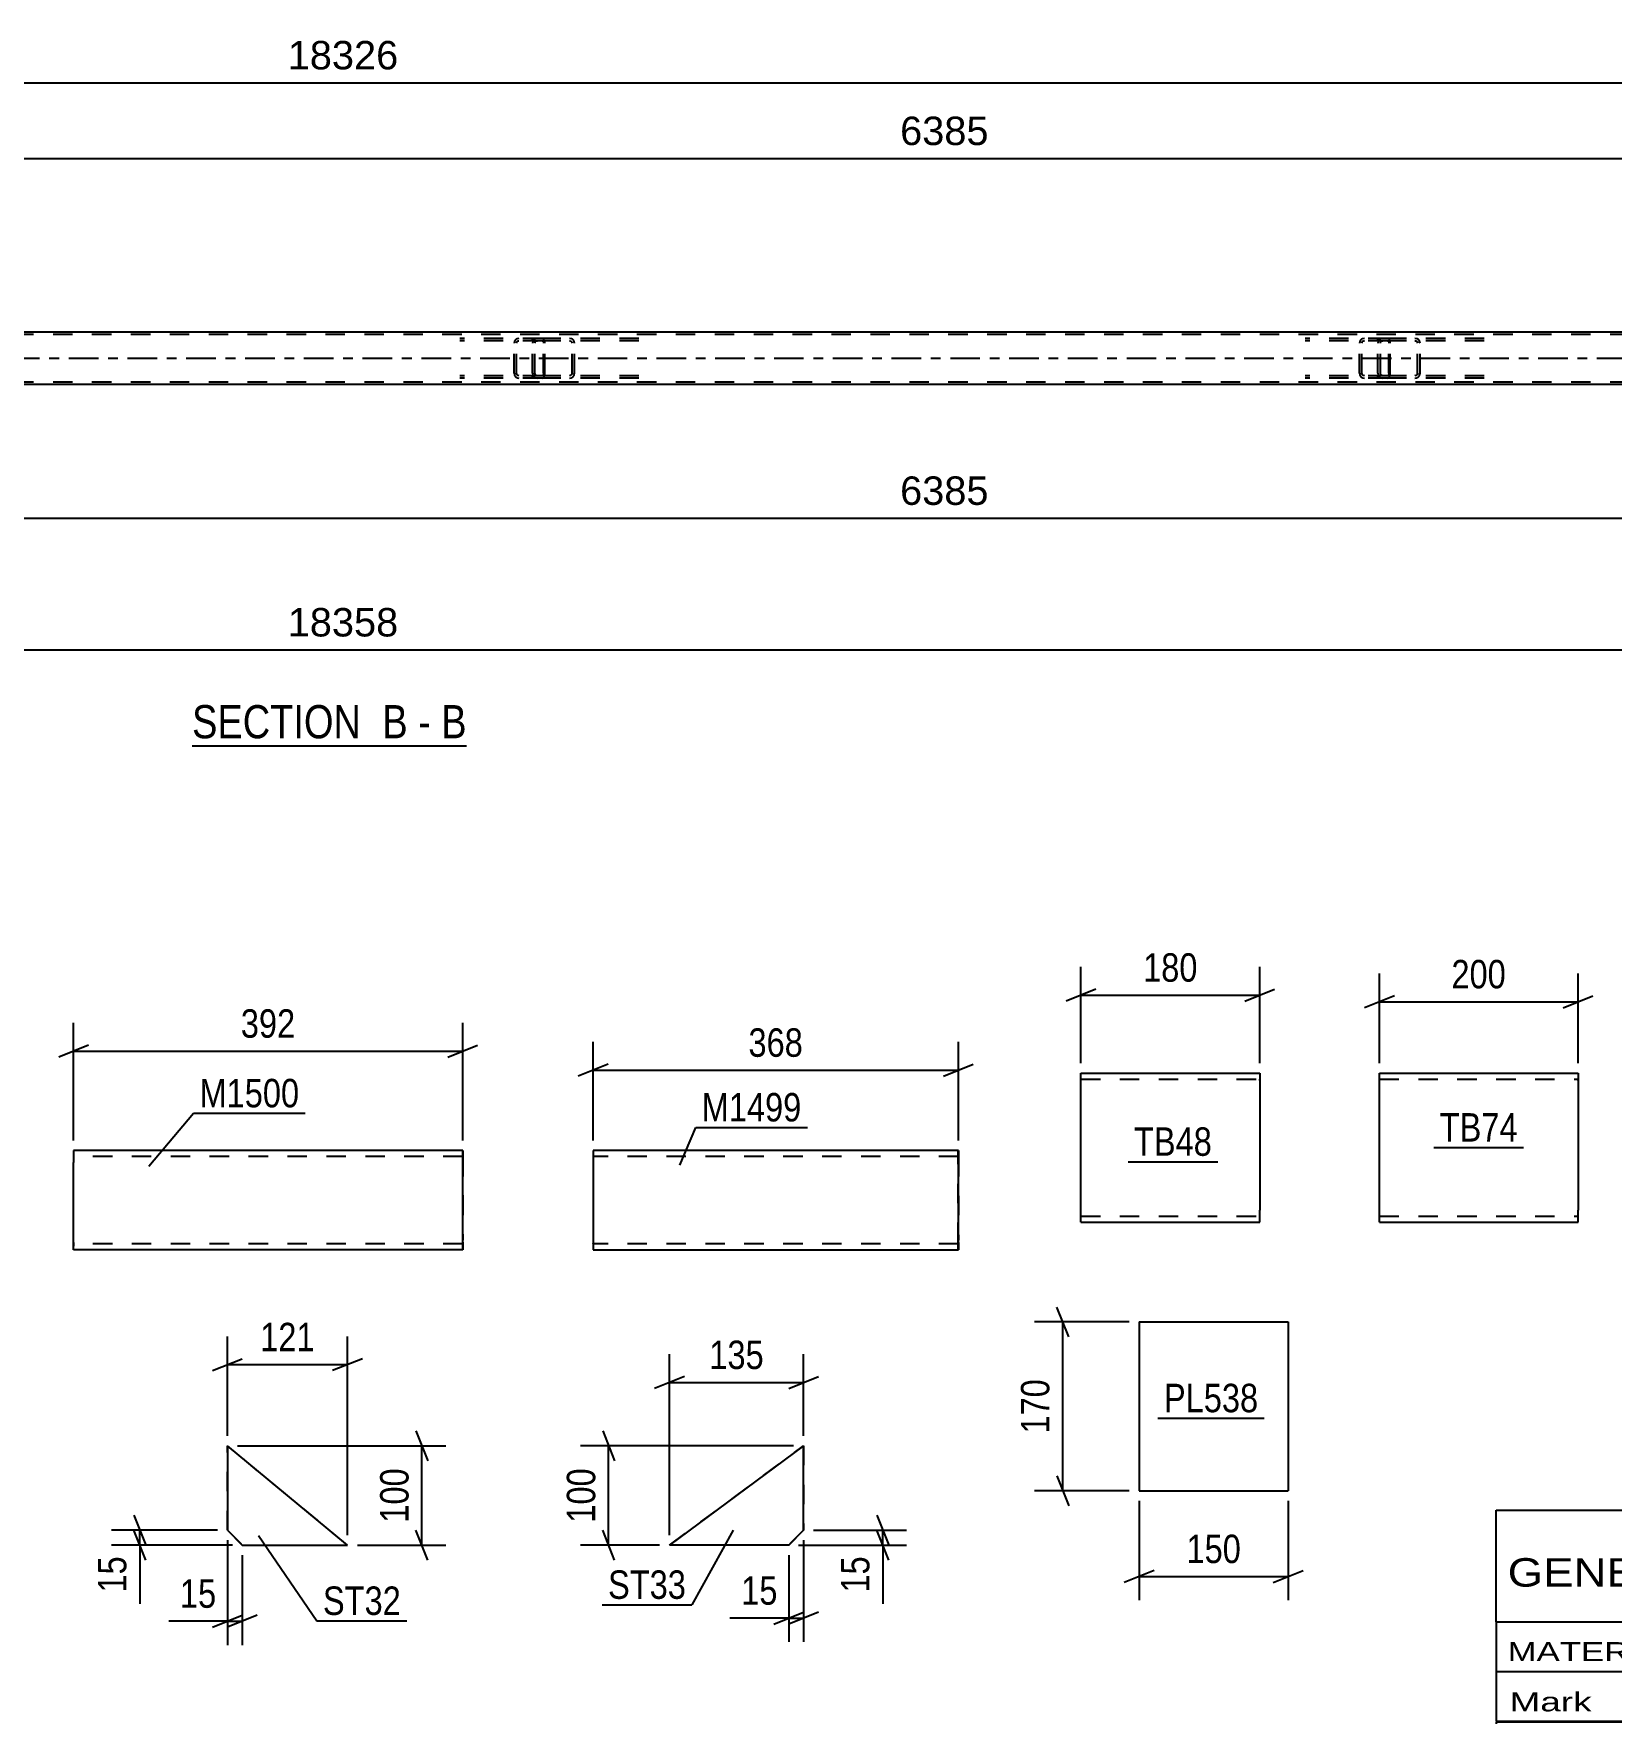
# Model space of a CAD drawing. Header units: millimetres. Extents: x 0 to 841, y 0 to 594.
# Drawn here: x 368.7 to 527.7, y 109.7 to 278.9 of the extents above; entities that cross this region are included whole.
import ezdxf

# ---------------------------------------------------------------- set-up
doc = ezdxf.new("R2010")
doc.units = ezdxf.units.MM
doc.linetypes.add('DXK_LINE_DOT2', pattern=[3.9198, 1.9599, -1.9599])
doc.linetypes.add('DXK_LINE_DOT3', pattern=[5.9187, 2.979, -0.9799, 0.9799, -0.9799])
doc.styles.add('Arial', font='ARIAL.TTF', dxfattribs={"height": 0.2})
doc.styles.add('Arial Narrow', font='ARIALN.TTF', dxfattribs={"height": 0.2})

# ---------------------------------------------------------------- blocks, each defined once
blk = doc.blocks.new('Unknown-318464264-17 - 4418')
at = {"color": 6, "linetype": 'Continuous'}
blk.add_line((384.67, 207.23), (412.32, 207.23), dxfattribs=at)
at = {"color": 0, "linetype": 'Continuous'}
for points in [[(402.78, 207.98), (402.78, 211.48), (384.67, 211.48), (384.67, 207.98)], [(406.39, 207.98), (406.39, 211.48), (403.83, 211.48), (403.83, 207.98)], [(408.71, 207.98), (408.71, 211.48), (407.44, 211.48), (407.44, 207.98)], [(412.32, 207.98), (412.32, 211.48), (409.76, 211.48), (409.76, 207.98)]]:
    blk.add_wipeout(points, dxfattribs=at)
at = {"color": 7, "linetype": 'Continuous', "style": 'Arial Narrow'}
for s, p in [('SECTION ', (384.67, 207.98)), ('B', (403.83, 207.98)), ('B', (409.76, 207.98)), ('-', (407.44, 207.98))]:
    blk.add_text(s, height=3.34, dxfattribs=at).set_placement(p)
blk = doc.blocks.new('Part-318464264-4550 - 4418')
at = {"color": 2, "linetype": 'Continuous'}
for p, q in [((70.4, 248.89), (729.33, 248.89)), ((587.32, 243.61), (337.92, 243.61))]:
    blk.add_line(p, q, dxfattribs=at)
at = {"color": 7, "linetype": 'DXK_LINE_DOT2'}
for p, q in [((729.33, 248.65), (70.4, 248.65)), ((729.33, 243.85), (70.4, 243.85))]:
    blk.add_line(p, q, dxfattribs=at)
at = {"color": 7, "linetype": 'DXK_LINE_DOT3'}
blk.add_line((70.4, 246.25), (729.33, 246.25), dxfattribs=at)
blk = doc.blocks.new('Part-318464264-4451 - 4418')
at = {"color": 7, "linetype": 'DXK_LINE_DOT2'}
for p, q in [((419.93, 248.25), (411.62, 248.25)), ((419.93, 248.01), (411.62, 248.01)), ((417.13, 247.95), (417.09, 247.77)), ((417.09, 244.73), (417.09, 247.77)), ((417.34, 247.77), (417.36, 247.86)), ((417.34, 244.73), (417.34, 247.77)), ((417.36, 247.86), (417.42, 247.94)), ((417.59, 248.25), (417.4, 248.21)), ((417.42, 247.94), (417.5, 247.99)), ((417.5, 247.99), (417.59, 248.01)), ((418.94, 248.01), (418.94, 248.25)), ((420.03, 248.21), (419.93, 248.25)), ((419.93, 248.01), (419.98, 247.99)), ((419.98, 247.99), (420.02, 247.94)), ((420.02, 247.94), (420.05, 247.86)), ((420.12, 248.11), (420.03, 248.21)), ((420.05, 247.86), (420.06, 247.77)), ((420.06, 244.73), (420.06, 247.77)), ((420.18, 247.95), (420.12, 248.11)), ((420.2, 247.77), (420.18, 247.95)), ((420.2, 244.73), (420.2, 247.77)), ((419.93, 244.49), (411.62, 244.49)), ((419.93, 244.25), (411.62, 244.25)), ((417.09, 244.73), (417.13, 244.54)), ((417.36, 244.64), (417.34, 244.73)), ((417.42, 244.56), (417.36, 244.64)), ((417.4, 244.28), (417.59, 244.25)), ((417.5, 244.51), (417.42, 244.56)), ((417.59, 244.49), (417.5, 244.51)), ((418.94, 244.25), (418.94, 244.49)), ((419.98, 244.51), (419.93, 244.49)), ((419.93, 244.25), (420.03, 244.28)), ((420.02, 244.56), (419.98, 244.51)), ((420.05, 244.64), (420.02, 244.56)), ((420.03, 244.28), (420.12, 244.39)), ((420.06, 244.73), (420.05, 244.64)), ((420.12, 244.39), (420.18, 244.54)), ((420.18, 244.54), (420.2, 244.73))]:
    blk.add_line(p, q, dxfattribs=at)
for centre, start, end in [((417.58, 247.75), 111.1941, 156.1506), ((417.58, 244.74), 203.8494, 248.8059)]:
    blk.add_arc(centre, 0.492, start, end, dxfattribs=at)
blk = doc.blocks.new('Part-318464264-4453 - 4418')
at = {"color": 7, "linetype": 'DXK_LINE_DOT2'}
for p, q in [((505.06, 248.25), (496.75, 248.25)), ((505.06, 248.01), (496.75, 248.01)), ((502.26, 247.95), (502.23, 247.77)), ((502.23, 244.73), (502.23, 247.77)), ((502.48, 247.77), (502.5, 247.86)), ((502.48, 244.73), (502.48, 247.77)), ((502.5, 247.86), (502.55, 247.94)), ((502.73, 248.25), (502.54, 248.21)), ((502.55, 247.94), (502.63, 247.99)), ((502.63, 247.99), (502.73, 248.01)), ((504.07, 248.01), (504.07, 248.25)), ((505.17, 248.21), (505.06, 248.25)), ((505.06, 248.01), (505.11, 247.99)), ((505.11, 247.99), (505.16, 247.94)), ((505.16, 247.94), (505.19, 247.86)), ((505.25, 248.11), (505.17, 248.21)), ((505.19, 247.86), (505.2, 247.77)), ((505.2, 244.73), (505.2, 247.77)), ((505.31, 247.95), (505.25, 248.11)), ((505.33, 247.77), (505.31, 247.95)), ((505.33, 244.73), (505.33, 247.77)), ((505.06, 244.49), (496.75, 244.49)), ((505.06, 244.25), (496.75, 244.25)), ((502.23, 244.73), (502.26, 244.54)), ((502.5, 244.64), (502.48, 244.73)), ((502.55, 244.56), (502.5, 244.64)), ((502.54, 244.28), (502.73, 244.25)), ((502.63, 244.51), (502.55, 244.56)), ((502.73, 244.49), (502.63, 244.51)), ((504.07, 244.25), (504.07, 244.49)), ((505.11, 244.51), (505.06, 244.49)), ((505.06, 244.25), (505.17, 244.28)), ((505.16, 244.56), (505.11, 244.51)), ((505.19, 244.64), (505.16, 244.56)), ((505.17, 244.28), (505.25, 244.39)), ((505.2, 244.73), (505.19, 244.64)), ((505.25, 244.39), (505.31, 244.54)), ((505.31, 244.54), (505.33, 244.73))]:
    blk.add_line(p, q, dxfattribs=at)
for centre, start, end in [((502.71, 247.75), 111.1941, 156.1506), ((502.71, 244.74), 203.8494, 248.8059)]:
    blk.add_arc(centre, 0.492, start, end, dxfattribs=at)
blk = doc.blocks.new('Part-318464264-4709 - 4418')
at = {"color": 7, "linetype": 'DXK_LINE_DOT2'}
for p, q in [((418.97, 247.95), (418.94, 247.77)), ((418.94, 244.73), (418.94, 247.77)), ((419.19, 247.77), (419.21, 247.86)), ((419.19, 244.73), (419.19, 247.77)), ((419.21, 247.86), (419.27, 247.94)), ((419.45, 248.25), (419.25, 248.21)), ((419.27, 247.94), (419.35, 247.99)), ((419.35, 247.99), (419.45, 248.01)), ((429.66, 248.25), (419.45, 248.25)), ((429.66, 248.01), (419.45, 248.01)), ((422.88, 248.21), (422.68, 248.25)), ((422.68, 248.01), (422.78, 247.99)), ((422.78, 247.99), (422.86, 247.94)), ((422.86, 247.94), (422.92, 247.86)), ((422.92, 247.86), (422.94, 247.77)), ((422.94, 244.73), (422.94, 247.77)), ((423.19, 247.77), (423.15, 247.95)), ((423.19, 244.73), (423.19, 247.77)), ((418.94, 244.73), (418.97, 244.54)), ((419.21, 244.64), (419.19, 244.73)), ((419.27, 244.56), (419.21, 244.64)), ((419.25, 244.28), (419.45, 244.25)), ((419.35, 244.51), (419.27, 244.56)), ((419.45, 244.49), (419.35, 244.51)), ((429.66, 244.49), (419.45, 244.49)), ((429.66, 244.25), (419.45, 244.25)), ((422.78, 244.51), (422.68, 244.49)), ((422.68, 244.25), (422.88, 244.28)), ((422.86, 244.56), (422.78, 244.51)), ((422.92, 244.64), (422.86, 244.56)), ((422.94, 244.73), (422.92, 244.64)), ((423.15, 244.54), (423.19, 244.73))]:
    blk.add_line(p, q, dxfattribs=at)
for centre, start, end in [((419.43, 247.75), 110.7583, 155.6801), ((422.7, 247.75), 24.3199, 69.2417), ((419.43, 244.75), 204.3199, 249.2417), ((422.7, 244.75), 290.7583, 335.6801)]:
    blk.add_arc(centre, 0.496, start, end, dxfattribs=at)
blk = doc.blocks.new('Part-318464264-4710 - 4418')
at = {"color": 7, "linetype": 'DXK_LINE_DOT2'}
for p, q in [((504.11, 247.95), (504.07, 247.77)), ((504.07, 244.73), (504.07, 247.77)), ((504.33, 247.77), (504.35, 247.86)), ((504.33, 244.73), (504.33, 247.77)), ((504.35, 247.86), (504.4, 247.94)), ((504.58, 248.25), (504.39, 248.21)), ((504.4, 247.94), (504.48, 247.99)), ((504.48, 247.99), (504.58, 248.01)), ((514.8, 248.25), (504.58, 248.25)), ((514.8, 248.01), (504.58, 248.01)), ((508.01, 248.21), (507.82, 248.25)), ((507.82, 248.01), (507.91, 247.99)), ((507.91, 247.99), (508, 247.94)), ((508, 247.94), (508.05, 247.86)), ((508.05, 247.86), (508.07, 247.77)), ((508.07, 244.73), (508.07, 247.77)), ((508.33, 247.77), (508.29, 247.95)), ((508.33, 244.73), (508.33, 247.77)), ((504.07, 244.73), (504.11, 244.54)), ((504.35, 244.64), (504.33, 244.73)), ((504.4, 244.56), (504.35, 244.64)), ((504.39, 244.28), (504.58, 244.25)), ((504.48, 244.51), (504.4, 244.56)), ((504.58, 244.49), (504.48, 244.51)), ((514.8, 244.49), (504.58, 244.49)), ((514.8, 244.25), (504.58, 244.25)), ((507.91, 244.51), (507.82, 244.49)), ((507.82, 244.25), (508.01, 244.28)), ((508, 244.56), (507.91, 244.51)), ((508.05, 244.64), (508, 244.56)), ((508.07, 244.73), (508.05, 244.64)), ((508.29, 244.54), (508.33, 244.73))]:
    blk.add_line(p, q, dxfattribs=at)
for centre, start, end in [((504.56, 247.75), 110.7583, 155.6801), ((507.84, 247.75), 24.3199, 69.2417), ((504.56, 244.75), 204.3199, 249.2417), ((507.84, 244.75), 290.7583, 335.6801)]:
    blk.add_arc(centre, 0.496, start, end, dxfattribs=at)
blk = doc.blocks.new('Part-318464264-6269 - 6265')
at = {"color": 2, "linetype": 'Continuous'}
for p, q in [((480.05, 149.21), (480.05, 132.21)), ((480.05, 149.21), (495.05, 149.21)), ((495.05, 149.21), (495.05, 132.21)), ((480.05, 132.21), (495.05, 132.21))]:
    blk.add_line(p, q, dxfattribs=at)
blk = doc.blocks.new('Part-318464264-6300 - 6296')
at = {"color": 2, "linetype": 'Continuous'}
for p, q in [((474.18, 174.27), (474.18, 174.27)), ((474.18, 174.27), (492.18, 174.27)), ((474.18, 159.36), (474.18, 174.27)), ((492.18, 174.27), (492.18, 174.27)), ((492.18, 174.27), (492.18, 160.47)), ((474.18, 159.27), (474.18, 159.36)), ((474.18, 159.27), (474.18, 159.27)), ((474.18, 159.27), (492.18, 159.27)), ((492.18, 159.27), (492.18, 160.47)), ((492.18, 159.27), (492.18, 159.27))]:
    blk.add_line(p, q, dxfattribs=at)
at = {"color": 7, "linetype": 'DXK_LINE_DOT2'}
for p, q in [((474.18, 174.27), (492.18, 174.27)), ((474.18, 174.27), (474.18, 174.27)), ((474.18, 173.67), (474.18, 173.67)), ((474.18, 173.67), (492.18, 173.67)), ((474.18, 173.67), (492.18, 173.67)), ((474.18, 173.07), (474.18, 173.07)), ((474.18, 173.07), (474.18, 173.07)), ((474.18, 173.07), (474.18, 173.07)), ((492.18, 174.27), (492.18, 174.27)), ((492.18, 174.18), (492.18, 174.18)), ((492.18, 173.92), (492.18, 173.92)), ((492.18, 173.67), (492.18, 173.67)), ((492.18, 173.62), (492.18, 173.67)), ((492.18, 173.62), (492.18, 173.67)), ((492.18, 173.53), (492.18, 173.62)), ((492.18, 173.53), (492.18, 173.62)), ((492.18, 173.53), (492.18, 173.53)), ((492.18, 173.07), (492.18, 173.07)), ((492.18, 173.07), (492.18, 173.07)), ((492.18, 173.07), (492.18, 173.07)), ((474.18, 159.87), (474.18, 159.92)), ((474.18, 159.87), (474.18, 159.87)), ((474.18, 159.87), (492.18, 159.87)), ((474.18, 159.87), (492.18, 159.87)), ((474.18, 159.27), (492.18, 159.27)), ((492.18, 159.92), (492.18, 160.24)), ((492.18, 159.87), (492.18, 159.92)), ((492.18, 159.87), (492.18, 159.87))]:
    blk.add_line(p, q, dxfattribs=at)
blk = doc.blocks.new('Part-318464264-6323 - 6317')
at = {"color": 2, "linetype": 'Continuous'}
for p, q in [((388.23, 136.74), (388.23, 128.24)), ((400.32, 126.74), (388.23, 136.74)), ((388.23, 136.74), (388.23, 136.74)), ((388.23, 128.24), (389.73, 126.74)), ((388.23, 128.24), (388.23, 128.24)), ((389.73, 126.74), (400.32, 126.74))]:
    blk.add_line(p, q, dxfattribs=at)
at = {"color": 7, "linetype": 'DXK_LINE_DOT2'}
for p, q in [((388.23, 128.24), (388.23, 136.74)), ((400.32, 126.74), (388.23, 136.74)), ((388.23, 128.24), (389.73, 126.74))]:
    blk.add_line(p, q, dxfattribs=at)
blk = doc.blocks.new('Part-318464264-6378 - 6372')
at = {"color": 2, "linetype": 'Continuous'}
for p, q in [((446.25, 136.74), (432.75, 126.74)), ((446.25, 128.24), (446.25, 136.74)), ((446.25, 136.74), (446.25, 136.74)), ((444.75, 126.74), (446.25, 128.24)), ((446.25, 128.24), (446.25, 128.24)), ((444.75, 126.74), (432.75, 126.74))]:
    blk.add_line(p, q, dxfattribs=at)
at = {"color": 7, "linetype": 'DXK_LINE_DOT2'}
for p, q in [((432.75, 126.74), (446.25, 136.74)), ((446.25, 136.74), (446.25, 128.24)), ((446.25, 128.24), (444.75, 126.74))]:
    blk.add_line(p, q, dxfattribs=at)
blk = doc.blocks.new('Part-318464264-6436 - 6432')
at = {"color": 2, "linetype": 'Continuous'}
for p, q in [((504.24, 174.27), (504.24, 174.27)), ((504.24, 174.27), (524.24, 174.27)), ((504.24, 159.36), (504.24, 174.27)), ((524.24, 174.27), (524.24, 174.27)), ((524.24, 174.27), (524.24, 160.47)), ((504.24, 159.27), (504.24, 159.36)), ((504.24, 159.27), (504.24, 159.27)), ((504.24, 159.27), (524.24, 159.27)), ((524.24, 159.27), (524.24, 160.47)), ((524.24, 159.27), (524.24, 159.27))]:
    blk.add_line(p, q, dxfattribs=at)
at = {"color": 7, "linetype": 'DXK_LINE_DOT2'}
for p, q in [((504.24, 174.27), (524.24, 174.27)), ((504.24, 174.27), (504.24, 174.27)), ((504.24, 173.67), (504.24, 173.67)), ((504.24, 173.67), (524.24, 173.67)), ((504.24, 173.67), (524.24, 173.67)), ((504.24, 173.07), (504.24, 173.07)), ((504.24, 173.07), (504.24, 173.07)), ((504.24, 173.07), (504.24, 173.07)), ((524.24, 174.27), (524.24, 174.27)), ((524.24, 174.18), (524.24, 174.18)), ((524.24, 173.92), (524.24, 173.92)), ((524.24, 173.67), (524.24, 173.67)), ((524.24, 173.62), (524.24, 173.67)), ((524.24, 173.67), (524.24, 173.62)), ((524.24, 173.53), (524.24, 173.62)), ((524.24, 173.62), (524.24, 173.53)), ((524.24, 173.53), (524.24, 173.53)), ((524.24, 173.07), (524.24, 173.07)), ((524.24, 173.07), (524.24, 173.07)), ((524.24, 173.07), (524.24, 173.07)), ((504.24, 159.87), (504.24, 159.92)), ((504.24, 159.87), (504.24, 159.87)), ((504.24, 159.87), (524.24, 159.87)), ((504.24, 159.87), (524.24, 159.87)), ((504.24, 159.27), (524.24, 159.27)), ((524.24, 159.92), (524.24, 160.24)), ((524.24, 159.87), (524.24, 159.92)), ((524.24, 159.87), (524.24, 159.87))]:
    blk.add_line(p, q, dxfattribs=at)
blk = doc.blocks.new('Part-318464264-6599 - 6593')
at = {"color": 2, "linetype": 'Continuous'}
for p, q in [((372.74, 166.48), (372.74, 165.28)), ((411.92, 166.48), (372.74, 166.48)), ((411.92, 166.48), (411.92, 166.39)), ((411.92, 166.39), (411.92, 166.13)), ((411.92, 166.13), (411.92, 165.74)), ((372.74, 157.22), (372.74, 165.28)), ((411.92, 157.22), (411.92, 165.74)), ((372.74, 156.57), (372.74, 157.22)), ((372.74, 156.48), (372.74, 156.57)), ((411.92, 156.48), (372.74, 156.48)), ((411.92, 157.22), (411.92, 156.83)), ((411.92, 156.83), (411.92, 156.57)), ((411.92, 156.57), (411.92, 156.48))]:
    blk.add_line(p, q, dxfattribs=at)
at = {"color": 7, "linetype": 'DXK_LINE_DOT2'}
for p, q in [((411.92, 165.88), (372.74, 165.88)), ((411.92, 166.39), (411.92, 166.48)), ((411.92, 166.13), (411.92, 166.39)), ((411.92, 165.88), (411.92, 166.13)), ((411.92, 165.88), (411.92, 157.45)), ((411.92, 165.83), (411.92, 165.88)), ((411.92, 165.83), (411.92, 165.88)), ((411.92, 165.83), (411.92, 157.45)), ((411.92, 165.74), (411.92, 165.83)), ((411.92, 165.7), (411.92, 165.74)), ((411.92, 165.51), (411.92, 165.7)), ((411.92, 157.25), (411.92, 165.51)), ((411.92, 157.25), (411.92, 157.45)), ((411.92, 156.83), (411.92, 157.45)), ((372.74, 157.22), (372.74, 156.83)), ((372.74, 157.08), (372.74, 157.12)), ((411.92, 157.08), (372.74, 157.08)), ((372.74, 156.48), (372.74, 156.48)), ((411.92, 157.12), (411.92, 157.25)), ((411.92, 157.25), (411.92, 157.12)), ((411.92, 157.08), (411.92, 157.12)), ((411.92, 157.12), (411.92, 157.08)), ((411.92, 156.57), (411.92, 156.83)), ((411.92, 156.48), (411.92, 156.57))]:
    blk.add_line(p, q, dxfattribs=at)
blk = doc.blocks.new('Part-318464264-6621 - 6615')
at = {"color": 2, "linetype": 'Continuous'}
for p, q in [((461.84, 166.48), (425.06, 166.48)), ((425.06, 166.48), (425.06, 156.57)), ((461.84, 166.48), (461.84, 166.39)), ((461.84, 166.39), (461.84, 166.13)), ((461.84, 166.13), (461.84, 165.74)), ((461.84, 157.22), (461.84, 165.74)), ((425.06, 156.57), (425.06, 156.48)), ((425.06, 156.48), (461.84, 156.48)), ((461.84, 157.22), (461.84, 156.83)), ((461.84, 156.83), (461.84, 156.57)), ((461.84, 156.57), (461.84, 156.48))]:
    blk.add_line(p, q, dxfattribs=at)
at = {"color": 7, "linetype": 'DXK_LINE_DOT2'}
for p, q in [((461.84, 165.88), (425.06, 165.88)), ((461.83, 166.39), (461.83, 166.48)), ((461.83, 166.13), (461.83, 166.39)), ((461.83, 165.88), (461.83, 166.13)), ((461.83, 165.88), (461.83, 157.68)), ((461.83, 165.83), (461.83, 165.88)), ((461.84, 165.83), (461.84, 165.88)), ((461.83, 165.74), (461.83, 165.83)), ((461.83, 165.7), (461.83, 165.74)), ((461.83, 165.51), (461.83, 165.7)), ((461.83, 157.25), (461.83, 165.51)), ((461.84, 165.83), (461.84, 157.45)), ((461.83, 156.83), (461.83, 157.68)), ((461.84, 157.25), (461.84, 157.45)), ((425.06, 157.08), (425.06, 157.12)), ((461.84, 157.08), (425.06, 157.08)), ((461.83, 157.25), (461.83, 157.12)), ((461.83, 157.12), (461.83, 157.08)), ((461.83, 156.57), (461.83, 156.83)), ((461.83, 156.48), (461.83, 156.57)), ((461.84, 157.12), (461.84, 157.25)), ((461.84, 157.08), (461.84, 157.12))]:
    blk.add_line(p, q, dxfattribs=at)
blk = doc.blocks.new('StraightDimension-318464264-4717 - 4418')
at = {"color": 7, "linetype": 'Continuous'}
blk.add_line((61.14, 216.88), (738.59, 216.88), dxfattribs=at)
at = {"color": 0}
blk.add_wipeout([(406.02, 217.63), (406.02, 221.83), (393.7, 221.83), (393.7, 217.63)], dxfattribs=at)
at = {"color": 3, "style": 'Arial'}
blk.add_text('18358', height=2.865, dxfattribs=at).set_placement((394.3, 218.23))
blk = doc.blocks.new('StraightDimension-318464264-4744 - 4418')
at = {"color": 7, "linetype": 'Continuous'}
blk.add_line((332.72, 230.13), (588.12, 230.13), dxfattribs=at)
at = {"color": 0}
blk.add_wipeout([(465.47, 230.88), (465.47, 235.08), (455.37, 235.08), (455.37, 230.88)], dxfattribs=at)
at = {"color": 3, "style": 'Arial'}
blk.add_text('6385', height=2.865, dxfattribs=at).set_placement((455.97, 231.48))
blk = doc.blocks.new('StraightDimension-318464264-4803 - 4418')
at = {"color": 7, "linetype": 'Continuous'}
blk.add_line((332.72, 266.36), (588.12, 266.36), dxfattribs=at)
at = {"color": 0}
blk.add_wipeout([(465.47, 267.11), (465.47, 271.31), (455.37, 271.31), (455.37, 267.11)], dxfattribs=at)
at = {"color": 3, "style": 'Arial'}
blk.add_text('6385', height=2.865, dxfattribs=at).set_placement((455.97, 267.71))
blk = doc.blocks.new('StraightDimension-318464264-12187 - 4418')
at = {"color": 7, "linetype": 'Continuous'}
blk.add_line((61.78, 273.98), (737.95, 273.98), dxfattribs=at)
at = {"color": 0}
blk.add_wipeout([(406.02, 274.73), (406.02, 278.93), (393.7, 278.93), (393.7, 274.73)], dxfattribs=at)
at = {"color": 3, "style": 'Arial'}
blk.add_text('18326', height=2.865, dxfattribs=at).set_placement((394.3, 275.33))
blk = doc.blocks.new('StraightDimension-318464264-6271 - 6265')
at = {"color": 7, "linetype": 'Continuous'}
for p, q in [((472.95, 147.71), (471.75, 150.71)), ((479.05, 149.21), (469.5, 149.21)), ((472.35, 132.21), (472.35, 149.21)), ((471.75, 133.71), (472.95, 130.71)), ((479.05, 132.21), (469.5, 132.21))]:
    blk.add_line(p, q, dxfattribs=at)
at = {"color": 0}
blk.add_wipeout([(471.6, 144.06), (467.4, 144.06), (467.4, 137.37), (471.6, 137.37)], dxfattribs=at)
at = {"color": 3, "style": 'Arial Narrow'}
blk.add_text('170', height=2.863, rotation=90.0002, dxfattribs=at).set_placement((471, 137.97))
blk = doc.blocks.new('StraightDimension-318464264-6282 - 6265')
at = {"color": 7, "linetype": 'Continuous'}
for p, q in [((480.05, 131.21), (480.05, 121.18)), ((495.05, 131.21), (495.05, 121.18)), ((481.55, 124.18), (478.55, 122.98)), ((480.05, 123.58), (495.05, 123.58)), ((493.55, 122.98), (496.55, 124.18))]:
    blk.add_line(p, q, dxfattribs=at)
at = {"color": 0}
blk.add_wipeout([(490.89, 124.33), (490.89, 128.53), (484.21, 128.53), (484.21, 124.33)], dxfattribs=at)
at = {"color": 3, "style": 'Arial Narrow'}
blk.add_text('150', height=2.863, dxfattribs=at).set_placement((484.81, 124.93))
blk = doc.blocks.new('StraightDimension-318464264-6303 - 6296')
at = {"color": 7, "linetype": 'Continuous'}
for p, q in [((474.18, 175.27), (474.18, 184.97)), ((492.18, 175.27), (492.18, 184.97)), ((475.68, 182.72), (472.68, 181.52)), ((474.18, 182.12), (492.18, 182.12)), ((490.68, 181.52), (493.68, 182.72))]:
    blk.add_line(p, q, dxfattribs=at)
at = {"color": 0}
blk.add_wipeout([(486.52, 182.87), (486.52, 187.07), (479.84, 187.07), (479.84, 182.87)], dxfattribs=at)
at = {"color": 3, "style": 'Arial Narrow'}
blk.add_text('180', height=2.863, dxfattribs=at).set_placement((480.44, 183.47))
blk = doc.blocks.new('StraightDimension-318464264-6357 - 6317')
at = {"color": 7, "linetype": 'Continuous'}
for p, q in [((407.22, 138.24), (408.42, 135.24)), ((389.23, 136.74), (410.22, 136.74)), ((407.82, 126.74), (407.82, 136.74)), ((408.42, 125.24), (407.22, 128.24)), ((401.32, 126.74), (410.22, 126.74))]:
    blk.add_line(p, q, dxfattribs=at)
at = {"color": 0}
blk.add_wipeout([(407.07, 135.08), (402.87, 135.08), (402.87, 128.4), (407.07, 128.4)], dxfattribs=at)
at = {"color": 3, "style": 'Arial Narrow'}
blk.add_text('100', height=2.863, rotation=90.0002, dxfattribs=at).set_placement((406.47, 129))
blk = doc.blocks.new('StraightDimension-318464264-6325 - 6317')
at = {"color": 7, "linetype": 'Continuous'}
for p, q in [((388.23, 127.24), (388.23, 116.68)), ((389.73, 125.74), (389.73, 116.68)), ((386.73, 118.48), (389.73, 119.68)), ((391.23, 119.68), (388.23, 118.48)), ((388.23, 119.08), (389.73, 119.08))]:
    blk.add_line(p, q, dxfattribs=at)
at = {"color": 0}
blk.add_wipeout([(387.7, 119.83), (387.7, 124.03), (382.85, 124.03), (382.85, 119.83)], dxfattribs=at)
at = {"color": 7, "linetype": 'Continuous'}
blk.add_line((388.23, 119.08), (382.32, 119.08), dxfattribs=at)
blk.add_line((388.23, 119.08), (382.32, 119.08), dxfattribs=at)
at = {"color": 3, "style": 'Arial Narrow'}
blk.add_text('15', height=2.863, dxfattribs=at).set_placement((383.45, 120.43))
blk = doc.blocks.new('StraightDimension-318464264-6336 - 6317')
at = {"color": 7, "linetype": 'Continuous'}
for p, q in [((388.23, 137.74), (388.23, 147.76)), ((400.32, 127.74), (400.32, 147.76)), ((386.73, 144.31), (389.73, 145.51)), ((388.23, 144.91), (400.32, 144.91)), ((401.82, 145.51), (398.82, 144.31))]:
    blk.add_line(p, q, dxfattribs=at)
at = {"color": 0}
blk.add_wipeout([(397.62, 145.66), (397.62, 149.86), (390.93, 149.86), (390.93, 145.66)], dxfattribs=at)
at = {"color": 3, "style": 'Arial Narrow'}
blk.add_text('121', height=2.863, dxfattribs=at).set_placement((391.53, 146.26))
blk = doc.blocks.new('StraightDimension-318464264-6346 - 6317')
at = {"color": 7, "linetype": 'Continuous'}
for p, q in [((378.8, 129.74), (380, 126.74)), ((387.23, 128.24), (376.55, 128.24)), ((380, 125.24), (378.8, 128.24)), ((379.4, 126.74), (379.4, 128.24)), ((388.73, 126.74), (376.55, 126.74))]:
    blk.add_line(p, q, dxfattribs=at)
at = {"color": 0}
blk.add_wipeout([(378.65, 126.21), (374.45, 126.21), (374.45, 121.36), (378.65, 121.36)], dxfattribs=at)
at = {"color": 7, "linetype": 'Continuous'}
blk.add_line((379.4, 126.74), (379.4, 120.83), dxfattribs=at)
blk.add_line((379.4, 126.74), (379.4, 120.83), dxfattribs=at)
at = {"color": 3, "style": 'Arial Narrow'}
blk.add_text('15', height=2.863, rotation=90.0002, dxfattribs=at).set_placement((378.05, 121.96))
blk = doc.blocks.new('StraightDimension-318464264-6417 - 6372')
at = {"color": 7, "linetype": 'Continuous'}
for p, q in [((432.75, 127.74), (432.75, 145.97)), ((446.25, 137.74), (446.25, 145.97)), ((434.25, 143.72), (431.25, 142.52)), ((432.75, 143.12), (446.25, 143.12)), ((444.75, 142.52), (447.75, 143.72))]:
    blk.add_line(p, q, dxfattribs=at)
at = {"color": 0}
blk.add_wipeout([(442.84, 143.87), (442.84, 148.07), (436.16, 148.07), (436.16, 143.87)], dxfattribs=at)
at = {"color": 3, "style": 'Arial Narrow'}
blk.add_text('135', height=2.863, dxfattribs=at).set_placement((436.76, 144.47))
blk = doc.blocks.new('StraightDimension-318464264-6403 - 6372')
at = {"color": 7, "linetype": 'Continuous'}
for p, q in [((446.25, 127.24), (446.25, 116.99)), ((444.75, 125.74), (444.75, 116.99)), ((443.25, 118.79), (446.25, 119.99)), ((447.75, 119.99), (444.75, 118.79)), ((444.75, 119.39), (446.25, 119.39))]:
    blk.add_line(p, q, dxfattribs=at)
at = {"color": 0}
blk.add_wipeout([(444.23, 120.14), (444.23, 124.34), (439.37, 124.34), (439.37, 120.14)], dxfattribs=at)
at = {"color": 7, "linetype": 'Continuous'}
blk.add_line((444.75, 119.39), (438.84, 119.39), dxfattribs=at)
blk.add_line((444.75, 119.39), (438.84, 119.39), dxfattribs=at)
at = {"color": 3, "style": 'Arial Narrow'}
blk.add_text('15', height=2.863, dxfattribs=at).set_placement((439.97, 120.74))
blk = doc.blocks.new('StraightDimension-318464264-6380 - 6372')
at = {"color": 7, "linetype": 'Continuous'}
for p, q in [((453.63, 129.74), (454.83, 126.74)), ((447.25, 128.24), (456.63, 128.24)), ((454.83, 125.24), (453.63, 128.24)), ((454.23, 126.74), (454.23, 128.24)), ((445.75, 126.74), (456.63, 126.74))]:
    blk.add_line(p, q, dxfattribs=at)
at = {"color": 0}
blk.add_wipeout([(453.48, 126.22), (449.28, 126.22), (449.28, 121.36), (453.48, 121.36)], dxfattribs=at)
at = {"color": 7, "linetype": 'Continuous'}
blk.add_line((454.23, 126.74), (454.23, 120.84), dxfattribs=at)
blk.add_line((454.23, 126.74), (454.23, 120.84), dxfattribs=at)
at = {"color": 3, "style": 'Arial Narrow'}
blk.add_text('15', height=2.863, rotation=90.0002, dxfattribs=at).set_placement((452.88, 121.96))
blk = doc.blocks.new('StraightDimension-318464264-6391 - 6372')
at = {"color": 7, "linetype": 'Continuous'}
for p, q in [((426.02, 138.24), (427.22, 135.24)), ((445.25, 136.74), (423.77, 136.74)), ((426.62, 126.74), (426.62, 136.74)), ((427.22, 125.24), (426.02, 128.24)), ((431.75, 126.74), (423.77, 126.74))]:
    blk.add_line(p, q, dxfattribs=at)
at = {"color": 0}
blk.add_wipeout([(425.87, 135.09), (421.67, 135.09), (421.67, 128.4), (425.87, 128.4)], dxfattribs=at)
at = {"color": 3, "style": 'Arial Narrow'}
blk.add_text('100', height=2.863, rotation=90.0002, dxfattribs=at).set_placement((425.27, 129))
blk = doc.blocks.new('StraightDimension-318464264-6439 - 6432')
at = {"color": 7, "linetype": 'Continuous'}
for p, q in [((504.24, 175.27), (504.24, 184.3)), ((524.24, 175.27), (524.24, 184.3)), ((505.74, 182.05), (502.74, 180.85)), ((504.24, 181.45), (524.24, 181.45)), ((522.74, 180.85), (525.74, 182.05))]:
    blk.add_line(p, q, dxfattribs=at)
at = {"color": 0}
blk.add_wipeout([(517.58, 182.2), (517.58, 186.4), (510.89, 186.4), (510.89, 182.2)], dxfattribs=at)
at = {"color": 3, "style": 'Arial Narrow'}
blk.add_text('200', height=2.863, dxfattribs=at).set_placement((511.49, 182.8))
blk = doc.blocks.new('StraightDimension-318464264-6601 - 6593')
at = {"color": 7, "linetype": 'Continuous'}
for p, q in [((372.74, 167.48), (372.74, 179.33)), ((411.92, 167.48), (411.92, 179.33)), ((374.24, 177.08), (371.24, 175.88)), ((372.74, 176.48), (411.92, 176.48)), ((410.42, 175.88), (413.42, 177.08))]:
    blk.add_line(p, q, dxfattribs=at)
at = {"color": 0}
blk.add_wipeout([(395.67, 177.23), (395.67, 181.43), (388.98, 181.43), (388.98, 177.23)], dxfattribs=at)
at = {"color": 3, "style": 'Arial Narrow'}
blk.add_text('392', height=2.863, dxfattribs=at).set_placement((389.58, 177.83))
blk = doc.blocks.new('StraightDimension-318464264-6623 - 6615')
at = {"color": 7, "linetype": 'Continuous'}
for p, q in [((425.06, 167.48), (425.06, 177.41)), ((461.84, 167.48), (461.84, 177.41)), ((426.56, 175.16), (423.56, 173.96)), ((425.06, 174.56), (461.84, 174.56)), ((460.34, 173.96), (463.34, 175.16))]:
    blk.add_line(p, q, dxfattribs=at)
at = {"color": 0}
blk.add_wipeout([(446.79, 175.31), (446.79, 179.51), (440.1, 179.51), (440.1, 175.31)], dxfattribs=at)
at = {"color": 3, "style": 'Arial Narrow'}
blk.add_text('368', height=2.863, dxfattribs=at).set_placement((440.7, 175.91))
blk = doc.blocks.new('Unknown-318464264-13981')
at = {"color": 7, "linetype": 'Continuous'}
for p, q in [((516, 130.25), (676, 130.25)), ((516, 119), (516, 130.25)), ((676, 130.25), (676, 119)), ((516, 119), (676, 119)), ((516, 119), (516, 114)), ((676, 119), (676, 114)), ((516, 114), (676, 114)), ((516, 114), (516, 109)), ((540, 114), (540, 109)), ((575.5, 114), (575.5, 109)), ((601.5, 114), (601.5, 109)), ((614.5, 114), (614.5, 109)), ((632, 114), (632, 109)), ((654, 114), (654, 109)), ((676, 114), (676, 109)), ((516, 109), (676, 109)), ((516, 108.95), (516, 103.55)), ((516, 108.95), (676, 108.95)), ((540, 109), (540, 103.5)), ((575.5, 109), (575.5, 103.5)), ((601.5, 109), (601.5, 103.5)), ((614.5, 109), (614.5, 103.5)), ((632, 109), (632, 103.5)), ((654, 109), (654, 103.5)), ((676, 108.95), (676, 103.55)), ((516, 103.55), (676, 103.55)), ((516, 103.45), (516, 98.05)), ((516, 103.45), (676, 103.45)), ((540, 103.5), (540, 98)), ((575.5, 103.5), (575.5, 98)), ((601.5, 103.5), (601.5, 98)), ((614.5, 103.5), (614.5, 98)), ((632, 103.5), (632, 98)), ((654, 103.5), (654, 98)), ((676, 103.45), (676, 98.05)), ((516, 98.05), (676, 98.05)), ((516, 97.95), (516, 92.55)), ((516, 97.95), (676, 97.95)), ((540, 98), (540, 92.5)), ((575.5, 98), (575.5, 92.5)), ((601.5, 98), (601.5, 92.5)), ((614.5, 98), (614.5, 92.5)), ((632, 98), (632, 92.5)), ((654, 98), (654, 92.5)), ((676, 97.95), (676, 92.55)), ((516, 92.55), (676, 92.55)), ((516, 92.45), (516, 87.05)), ((516, 92.45), (676, 92.45)), ((540, 92.5), (540, 87)), ((575.5, 92.5), (575.5, 87)), ((601.5, 92.5), (601.5, 87)), ((614.5, 92.5), (614.5, 87)), ((632, 92.5), (632, 87)), ((654, 92.5), (654, 87)), ((676, 92.45), (676, 87.05)), ((516, 87.05), (676, 87.05)), ((516, 86.95), (516, 81.55)), ((516, 86.95), (676, 86.95)), ((540, 87), (540, 81.5)), ((575.5, 87), (575.5, 81.5)), ((601.5, 87), (601.5, 81.5)), ((614.5, 87), (614.5, 81.5)), ((632, 87), (632, 81.5)), ((654, 87), (654, 81.5)), ((676, 86.95), (676, 81.55)), ((516, 81.55), (676, 81.55)), ((516, 81.45), (516, 76.05)), ((516, 81.45), (676, 81.45)), ((540, 81.5), (540, 76)), ((575.5, 81.5), (575.5, 76)), ((601.5, 81.5), (601.5, 76)), ((614.5, 81.5), (614.5, 76)), ((632, 81.5), (632, 76)), ((654, 81.5), (654, 76)), ((676, 81.45), (676, 76.05)), ((516, 76.05), (676, 76.05)), ((516, 75.95), (516, 70.55)), ((516, 75.95), (676, 75.95)), ((540, 76), (540, 70.5)), ((575.5, 76), (575.5, 70.5)), ((601.5, 76), (601.5, 70.5)), ((614.5, 76), (614.5, 70.5)), ((632, 76), (632, 70.5)), ((654, 76), (654, 70.5)), ((676, 75.95), (676, 70.55)), ((516, 70.55), (676, 70.55)), ((516, 70.45), (516, 65.05)), ((516, 70.45), (676, 70.45)), ((540, 70.5), (540, 65)), ((575.5, 70.5), (575.5, 65)), ((601.5, 70.5), (601.5, 65)), ((614.5, 70.5), (614.5, 65)), ((632, 70.5), (632, 65)), ((654, 70.5), (654, 65)), ((676, 70.45), (676, 65.05)), ((516, 65.05), (676, 65.05)), ((516, 64.95), (516, 59.55)), ((516, 64.95), (676, 64.95)), ((540, 65), (540, 59.5)), ((575.5, 65), (575.5, 59.5)), ((601.5, 65), (601.5, 59.5)), ((614.5, 65), (614.5, 59.5)), ((632, 65), (632, 59.5)), ((654, 65), (654, 59.5)), ((676, 64.95), (676, 59.55)), ((516, 59.55), (676, 59.55)), ((516, 59.45), (516, 54.05)), ((516, 59.45), (676, 59.45)), ((540, 59.5), (540, 54)), ((575.5, 59.5), (575.5, 54)), ((601.5, 59.5), (601.5, 54)), ((614.5, 59.5), (614.5, 54)), ((632, 59.5), (632, 54)), ((654, 59.5), (654, 54)), ((676, 59.45), (676, 54.05)), ((516, 54.05), (676, 54.05)), ((516, 53.95), (516, 48.55)), ((516, 53.95), (676, 53.95)), ((540, 54), (540, 48.5)), ((575.5, 54), (575.5, 48.5)), ((601.5, 54), (601.5, 48.5)), ((614.5, 54), (614.5, 48.5)), ((632, 54), (632, 48.5)), ((654, 54), (654, 48.5)), ((676, 53.95), (676, 48.55)), ((516, 48.55), (676, 48.55)), ((516, 48.45), (516, 43.05)), ((516, 48.45), (676, 48.45)), ((540, 48.5), (540, 43)), ((575.5, 48.5), (575.5, 43)), ((601.5, 48.5), (601.5, 43)), ((614.5, 48.5), (614.5, 43)), ((632, 48.5), (632, 43)), ((654, 48.5), (654, 43)), ((676, 48.45), (676, 43.05)), ((516, 43.05), (676, 43.05)), ((516, 42.95), (516, 37.55)), ((516, 42.95), (676, 42.95)), ((540, 43), (540, 37.5)), ((575.5, 43), (575.5, 37.5)), ((601.5, 43), (601.5, 37.5)), ((614.5, 43), (614.5, 37.5)), ((632, 43), (632, 37.5)), ((654, 43), (654, 37.5)), ((676, 42.95), (676, 37.55)), ((516, 37.55), (676, 37.55)), ((516, 37.45), (516, 32.05)), ((516, 37.45), (676, 37.45)), ((540, 37.5), (540, 32)), ((575.5, 37.5), (575.5, 32)), ((601.5, 37.5), (601.5, 32)), ((614.5, 37.5), (614.5, 32)), ((632, 37.5), (632, 32)), ((654, 37.5), (654, 32)), ((676, 37.45), (676, 32.05)), ((516, 32.05), (676, 32.05)), ((516, 31.95), (516, 26.55)), ((516, 31.95), (676, 31.95)), ((540, 32), (540, 26.5)), ((575.5, 32), (575.5, 26.5)), ((601.5, 32), (601.5, 26.5)), ((614.5, 32), (614.5, 26.5)), ((632, 32), (632, 26.5)), ((654, 32), (654, 26.5)), ((676, 31.95), (676, 26.55)), ((516, 26.55), (676, 26.55)), ((516, 26.45), (516, 21.05)), ((516, 26.45), (676, 26.45)), ((540, 26.5), (540, 21)), ((575.5, 26.5), (575.5, 21)), ((601.5, 26.5), (601.5, 21)), ((614.5, 26.5), (614.5, 21)), ((632, 26.5), (632, 21)), ((654, 26.5), (654, 21)), ((676, 26.45), (676, 21.05)), ((516, 21.05), (676, 21.05)), ((516, 20.95), (516, 15.55)), ((516, 20.95), (676, 20.95)), ((540, 21), (540, 15.5)), ((575.5, 21), (575.5, 15.5)), ((601.5, 21), (601.5, 15.5)), ((614.5, 21), (614.5, 15.5)), ((632, 21), (632, 15.5)), ((654, 21), (654, 15.5)), ((676, 20.95), (676, 15.55)), ((516, 15.55), (676, 15.55)), ((516, 15.45), (516, 10.05)), ((516, 15.45), (676, 15.45)), ((540, 15.5), (540, 10)), ((575.5, 15.5), (575.5, 10)), ((601.5, 15.5), (601.5, 10)), ((614.5, 15.5), (614.5, 10)), ((632, 15.5), (632, 10)), ((654, 15.5), (654, 10)), ((676, 15.45), (676, 10.05)), ((516, 10.05), (676, 10.05)), ((516, 10), (676, 10)), ((516, 10), (516, 5)), ((632, 10), (632, 5)), ((654, 10), (654, 5)), ((676, 10), (676, 5)), ((516, 5), (676, 5))]:
    blk.add_line(p, q, dxfattribs=at)
at = {"color": 7, "style": 'Arial Narrow'}
for s, height, width, p in [('GENERAL NOTES & WELD DETAILS :', 2.8633, 1.4, (517.15, 122.56)), ('REFER TYP DRAWING TYP-01', 1.9089, 1.6, (600.7, 122.66)), ("MATERIAL LIST FOR ASSEMBLY MK'D", 1.9089, 1.6, (517.15, 115.06)), ('TR782', 1.909, 1.794707, (609.9, 114.97)), ('1', 1.91, 1.794707, (638.08, 115.06)), ('No. Required', 1.9089, 1.6, (647.41, 115.06)), ('Mark', 1.909, 1.7, (517.34, 110)), ('Profile', 1.909, 1.7, (550.41, 110)), ('Material', 1.909, 1.7, (580.54, 110.06)), ('No.', 1.909, 1.7, (605.5, 110.06)), ('Length', 1.909, 1.7, (616, 110.06)), ('Area', 1.909, 1.7, (638.5, 110.06)), ('Weight', 1.909, 1.7, (658, 110.06))]:
    blk.add_text(s, height=height, dxfattribs=dict(at, width=width)).set_placement(p)
at = {"color": 7, "linetype": 'Continuous', "style": 'Arial Narrow'}
for s, height, width, p in [('BC181', 1.909, 1.794707, (517.5, 104.56)), ('SHS132*6', 1.909, 1.794707, (542, 104.56)), ('E350', 1.909, 1.794707, (581.74, 104.56)), ('1', 1.91, 1.794707, (605.86, 104.56)), ('18326', 1.909, 1.794707, (616.4, 104.56)), ('9.7', 1.909, 1.794707, (642.32, 104.56)), ('435.0', 1.909, 1.794707, (658.96, 104.56)), ('TR782', 1.909, 1.794707, (517.5, 99.06)), ('SHS100*8', 1.909, 1.794707, (542, 99.06)), ('E350', 1.909, 1.794707, (581.74, 99.06)), ('1', 1.91, 1.794707, (605.86, 99.06)), ('18028', 1.909, 1.794707, (616.4, 99.06)), ('7.2', 1.909, 1.794707, (642.32, 99.06)), ('416.6', 1.909, 1.794707, (658.96, 99.06)), ('M182', 1.909, 1.794707, (517.5, 93.56)), ('SHS100*6', 1.909, 1.794707, (542, 93.56)), ('E350', 1.909, 1.794707, (581.74, 93.56)), ('4', 1.91, 1.794707, (605.86, 93.56)), ('3261', 1.909, 1.794707, (618.58, 93.56)), ('1.3', 1.909, 1.794707, (642.32, 93.56)), ('228.4', 1.909, 1.794707, (658.96, 93.56)), ('M1656', 1.909, 1.794707, (517.5, 88.06)), ('SHS100*6', 1.909, 1.794707, (542, 88.06)), ('E350', 1.909, 1.794707, (581.74, 88.06)), ('4', 1.91, 1.794707, (605.86, 88.06)), ('3260', 1.909, 1.794707, (618.58, 88.06)), ('1.3', 1.909, 1.794707, (642.32, 88.06)), ('228.4', 1.909, 1.794707, (658.96, 88.06)), ('M1655', 1.909, 1.794707, (517.5, 82.56)), ('SHS100*6', 1.909, 1.794707, (542, 82.56)), ('E350', 1.909, 1.794707, (581.74, 82.56)), ('4', 1.91, 1.794707, (605.86, 82.56)), ('3166', 1.909, 1.794707, (618.58, 82.56)), ('1.2', 1.909, 1.794707, (642.32, 82.56)), ('219.2', 1.909, 1.794707, (658.96, 82.56)), ('M177', 1.909, 1.794707, (517.5, 77.06)), ('SHS100*6', 1.909, 1.794707, (542, 77.06)), ('E350', 1.909, 1.794707, (581.74, 77.06)), ('3', 1.91, 1.794707, (605.86, 77.06)), ('3166', 1.909, 1.794707, (618.58, 77.06)), ('1.2', 1.909, 1.794707, (642.32, 77.06)), ('164.4', 1.909, 1.794707, (658.96, 77.06)), ('PL761', 1.909, 1.794707, (517.5, 71.56)), ('PL12*300', 1.909, 1.794707, (542, 71.56)), ('E350', 1.909, 1.794707, (581.74, 71.56)), ('18', 1.909, 1.794707, (604.76, 71.56)), ('310', 1.909, 1.794707, (620.77, 71.56)), ('0.2', 1.909, 1.794707, (642.32, 71.56)), ('157.7', 1.909, 1.794707, (658.96, 71.56)), ('SP20', 1.909, 1.794707, (517.5, 66.06)), ('PL20*380', 1.909, 1.794707, (542, 66.06)), ('E350', 1.909, 1.794707, (581.74, 66.06)), ('6', 1.91, 1.794707, (605.86, 66.06)), ('380', 1.909, 1.794707, (620.77, 66.06)), ('0.3', 1.909, 1.794707, (642.32, 66.06)), ('136.0', 1.909, 1.794707, (658.96, 66.06)), ('M1454', 1.909, 1.794707, (517.5, 60.56)), ('RHS100*100*6', 1.9089, 1.794707, (542, 60.56)), ('E350', 1.909, 1.794707, (581.74, 60.56)), ('9', 1.91, 1.794707, (605.86, 60.56)), ('366', 1.909, 1.794707, (620.77, 60.56)), ('0.1', 1.909, 1.794707, (642.32, 60.56)), ('58.4', 1.909, 1.794707, (661.14, 60.56)), ('SP19', 1.909, 1.794707, (517.5, 55.06)), ('PL16*325', 1.909, 1.794707, (542, 55.06)), ('E350', 1.909, 1.794707, (581.74, 55.06)), ('4', 1.91, 1.794707, (605.86, 55.06)), ('325', 1.909, 1.794707, (620.77, 55.06)), ('0.2', 1.909, 1.794707, (642.32, 55.06)), ('53.1', 1.909, 1.794707, (661.14, 55.06)), ('M1499', 1.909, 1.794707, (517.5, 49.56)), ('RHS100*100*6', 1.9089, 1.794707, (542, 49.56)), ('E350', 1.909, 1.794707, (581.74, 49.56)), ('8', 1.91, 1.794707, (605.86, 49.56)), ('367', 1.909, 1.794707, (620.77, 49.56)), ('0.1', 1.909, 1.794707, (642.32, 49.56)), ('52.1', 1.909, 1.794707, (661.14, 49.56)), ('TB74', 1.909, 1.794707, (517.5, 44.06)), ('RHS150*110*6', 1.9089, 1.794707, (542, 44.06)), ('E350', 1.909, 1.794707, (581.74, 44.06)), ('3', 1.91, 1.794707, (605.86, 44.06)), ('200', 1.909, 1.794707, (620.77, 44.06)), ('0.1', 1.909, 1.794707, (642.32, 44.06)), ('14.0', 1.909, 1.794707, (661.14, 44.06)), ('TB48', 1.909, 1.794707, (517.5, 38.56)), ('RHS150*110*6', 1.9089, 1.794707, (542, 38.56)), ('E350', 1.909, 1.794707, (581.74, 38.56)), ('3', 1.91, 1.794707, (605.86, 38.56)), ('180', 1.909, 1.794707, (620.77, 38.56)), ('0.1', 1.909, 1.794707, (642.32, 38.56)), ('12.6', 1.909, 1.794707, (661.14, 38.56)), ('PL538', 1.909, 1.794707, (517.5, 33.06)), ('PL10*150', 1.909, 1.794707, (542, 33.06)), ('E350', 1.909, 1.794707, (581.74, 33.06)), ('6', 1.91, 1.794707, (605.86, 33.06)), ('170', 1.909, 1.794707, (620.77, 33.06)), ('0.1', 1.909, 1.794707, (642.32, 33.06)), ('12.0', 1.909, 1.794707, (661.14, 33.06)), ('ST33', 1.909, 1.794707, (517.5, 27.56)), ('PL8*100', 1.909, 1.794707, (542, 27.56)), ('E350', 1.909, 1.794707, (581.74, 27.56)), ('24', 1.909, 1.794707, (604.76, 27.56)), ('135', 1.909, 1.794707, (620.77, 27.56)), ('0.0', 1.909, 1.794707, (642.32, 27.56)), ('10.0', 1.909, 1.794707, (661.14, 27.56)), ('ST32', 1.909, 1.794707, (517.5, 22.06)), ('PL8*100', 1.909, 1.794707, (542, 22.06)), ('E350', 1.909, 1.794707, (581.74, 22.06)), ('24', 1.909, 1.794707, (604.76, 22.06)), ('121', 1.909, 1.794707, (620.77, 22.06)), ('0.0', 1.909, 1.794707, (642.32, 22.06)), ('8.9', 1.909, 1.794707, (663.33, 22.06)), ('M1500', 1.909, 1.794707, (517.5, 16.56)), ('RHS100*100*6', 1.9089, 1.794707, (542, 16.56)), ('E350', 1.909, 1.794707, (581.74, 16.56)), ('1', 1.91, 1.794707, (605.86, 16.56)), ('392', 1.909, 1.794707, (620.77, 16.56)), ('0.2', 1.909, 1.794707, (642.32, 16.56)), ('6.9', 1.909, 1.794707, (663.33, 16.56)), ('M1353', 1.909, 1.794707, (517.5, 11.06)), ('RHS100*100*6', 1.9089, 1.794707, (542, 11.06)), ('E350', 1.909, 1.794707, (581.74, 11.06)), ('1', 1.91, 1.794707, (605.86, 11.06)), ('367', 1.909, 1.794707, (620.77, 11.06)), ('0.1', 1.909, 1.794707, (642.32, 11.06)), ('6.5', 1.909, 1.794707, (663.33, 11.06)), ('Total', 1.909, 1.7, (618.33, 6.5)), ('46.9', 1.909, 1.794707, (639.64, 6.5)), ('2220.4', 1.909, 1.794707, (656.77, 6.5))]:
    blk.add_text(s, height=height, dxfattribs=dict(at, width=width)).set_placement(p)
blk = doc.blocks.new('Mark-318464264-6267 - 6265')
at = {"color": 0}
blk.add_wipeout([(492.04, 140.12), (492.04, 143.12), (482.54, 143.12), (482.54, 140.12)], dxfattribs=at)
blk.add_wipeout([(492.04, 140.12), (492.04, 143.12), (482.54, 143.12), (482.54, 140.12)], dxfattribs=at)
at = {"color": 30, "linetype": 'Continuous'}
blk.add_line((481.94, 139.52), (492.64, 139.52), dxfattribs=at)
at = {"color": 3, "style": 'Arial Narrow'}
blk.add_text('PL538', height=2.863, dxfattribs=at).set_placement((482.54, 140.12))
blk = doc.blocks.new('Mark-318464264-6298 - 6296')
at = {"color": 0}
blk.add_wipeout([(487.38, 165.94), (487.38, 168.94), (479.52, 168.94), (479.52, 165.94)], dxfattribs=at)
blk.add_wipeout([(487.38, 165.94), (487.38, 168.94), (479.52, 168.94), (479.52, 165.94)], dxfattribs=at)
at = {"color": 30, "linetype": 'Continuous'}
blk.add_line((478.92, 165.34), (487.98, 165.34), dxfattribs=at)
at = {"color": 3, "style": 'Arial Narrow'}
blk.add_text('TB48', height=2.863, dxfattribs=at).set_placement((479.52, 165.94))
blk = doc.blocks.new('Mark-318464264-6319 - 6317')
at = {"color": 0}
blk.add_wipeout([(405.7, 119.71), (405.7, 122.71), (397.85, 122.71), (397.85, 119.71)], dxfattribs=at)
blk.add_wipeout([(405.7, 119.71), (405.7, 122.71), (397.85, 122.71), (397.85, 119.71)], dxfattribs=at)
at = {"color": 30, "linetype": 'Continuous'}
for p, q in [((391.35, 127.7), (397.25, 119.11)), ((397.25, 119.11), (406.3, 119.11))]:
    blk.add_line(p, q, dxfattribs=at)
at = {"color": 3, "style": 'Arial Narrow'}
blk.add_text('ST32', height=2.863, dxfattribs=at).set_placement((397.85, 119.71))
blk = doc.blocks.new('Mark-318464264-6374 - 6372')
at = {"color": 0}
blk.add_wipeout([(434.41, 121.33), (434.41, 124.33), (426.56, 124.33), (426.56, 121.33)], dxfattribs=at)
blk.add_wipeout([(434.41, 121.33), (434.41, 124.33), (426.56, 124.33), (426.56, 121.33)], dxfattribs=at)
at = {"color": 30, "linetype": 'Continuous'}
for p in [(439.16, 128.24), (425.96, 120.73)]:
    blk.add_line(p, (435.01, 120.73), dxfattribs=at)
at = {"color": 3, "style": 'Arial Narrow'}
blk.add_text('ST33', height=2.863, dxfattribs=at).set_placement((426.56, 121.33))
blk = doc.blocks.new('Mark-318464264-6434 - 6432')
at = {"color": 0}
blk.add_wipeout([(518.16, 167.37), (518.16, 170.37), (510.31, 170.37), (510.31, 167.37)], dxfattribs=at)
blk.add_wipeout([(518.16, 167.37), (518.16, 170.37), (510.31, 170.37), (510.31, 167.37)], dxfattribs=at)
at = {"color": 30, "linetype": 'Continuous'}
blk.add_line((509.71, 166.77), (518.76, 166.77), dxfattribs=at)
at = {"color": 3, "style": 'Arial Narrow'}
blk.add_text('TB74', height=2.863, dxfattribs=at).set_placement((510.31, 167.37))
blk = doc.blocks.new('Mark-318464264-6595 - 6593')
at = {"color": 0}
blk.add_wipeout([(395.47, 170.82), (395.47, 173.82), (385.42, 173.82), (385.42, 170.82)], dxfattribs=at)
blk.add_wipeout([(395.47, 170.82), (395.47, 173.82), (385.42, 173.82), (385.42, 170.82)], dxfattribs=at)
at = {"color": 30, "linetype": 'Continuous'}
for p, q in [((380.32, 164.89), (384.82, 170.22)), ((384.82, 170.22), (396.07, 170.22))]:
    blk.add_line(p, q, dxfattribs=at)
at = {"color": 3, "style": 'Arial Narrow'}
blk.add_text('M1500', height=2.863, dxfattribs=at).set_placement((385.42, 170.82))
blk = doc.blocks.new('Mark-318464264-6617 - 6615')
at = {"color": 0}
blk.add_wipeout([(446.04, 169.4), (446.04, 172.4), (435.99, 172.4), (435.99, 169.4)], dxfattribs=at)
blk.add_wipeout([(446.04, 169.4), (446.04, 172.4), (435.99, 172.4), (435.99, 169.4)], dxfattribs=at)
at = {"color": 30, "linetype": 'Continuous'}
for p, q in [((433.78, 165.01), (435.39, 168.8)), ((435.39, 168.8), (446.64, 168.8))]:
    blk.add_line(p, q, dxfattribs=at)
at = {"color": 3, "style": 'Arial Narrow'}
blk.add_text('M1499', height=2.863, dxfattribs=at).set_placement((435.99, 169.4))

msp = doc.modelspace()

# ---------------------------------------------------------------- block references
for name in ['StraightDimension-318464264-4803 - 4418', 'Part-318464264-4550 - 4418', 'Part-318464264-4451 - 4418', 'Part-318464264-4709 - 4418', 'Part-318464264-4453 - 4418', 'Part-318464264-4710 - 4418', 'StraightDimension-318464264-4717 - 4418', 'Unknown-318464264-17 - 4418', 'StraightDimension-318464264-6303 - 6296', 'StraightDimension-318464264-6439 - 6432', 'StraightDimension-318464264-6601 - 6593', 'StraightDimension-318464264-6623 - 6615', 'Part-318464264-6300 - 6296', 'Part-318464264-6436 - 6432', 'Part-318464264-6599 - 6593', 'Part-318464264-6621 - 6615', 'StraightDimension-318464264-6271 - 6265', 'Part-318464264-6269 - 6265', 'Part-318464264-6323 - 6317', 'Part-318464264-6378 - 6372', 'Unknown-318464264-13981']:
    msp.add_blockref(name, (0, 0))

# ---------------------------------------------------------------- next in the draw order: block references
for name in ['StraightDimension-318464264-12187 - 4418', 'StraightDimension-318464264-4744 - 4418', 'Mark-318464264-6595 - 6593', 'Mark-318464264-6617 - 6615', 'Mark-318464264-6434 - 6432', 'Mark-318464264-6298 - 6296', 'StraightDimension-318464264-6417 - 6372', 'Mark-318464264-6267 - 6265', 'StraightDimension-318464264-6357 - 6317', 'StraightDimension-318464264-6282 - 6265']:
    msp.add_blockref(name, (0, 0))

# ---------------------------------------------------------------- next in the draw order: block references
for name in ['StraightDimension-318464264-6325 - 6317', 'StraightDimension-318464264-6403 - 6372']:
    msp.add_blockref(name, (0, 0))

# ---------------------------------------------------------------- next in the draw order: block references
for name in ['StraightDimension-318464264-6336 - 6317', 'StraightDimension-318464264-6380 - 6372']:
    msp.add_blockref(name, (0, 0))

# ---------------------------------------------------------------- next in the draw order: block references
for name in ['StraightDimension-318464264-6391 - 6372', 'StraightDimension-318464264-6346 - 6317', 'Mark-318464264-6319 - 6317']:
    msp.add_blockref(name, (0, 0))

# ---------------------------------------------------------------- next in the draw order: block references
msp.add_blockref('Mark-318464264-6374 - 6372', (0, 0))

doc.saveas('drawing.dxf')
